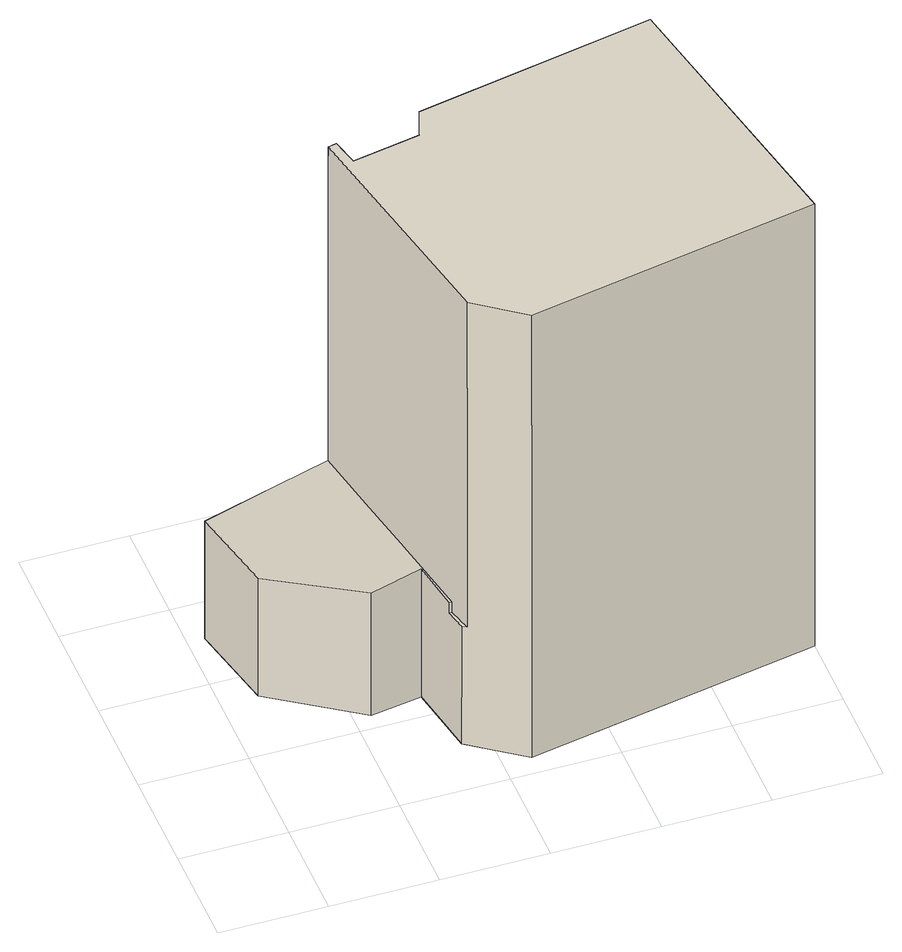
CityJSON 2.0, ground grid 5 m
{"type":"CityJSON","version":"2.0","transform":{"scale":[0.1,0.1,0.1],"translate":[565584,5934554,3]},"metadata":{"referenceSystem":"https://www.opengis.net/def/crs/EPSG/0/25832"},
"CityObjects":{
"building1":{"type":"Building","attributes":{"Gemeindeschluessel":"02100108","Geometrietyp2DReferenz":"3000","measuredHeight":25.16,"function":"31001_2310","roofType":"1000","storeysAboveGround":5},"address":[{"Country":"Germany","Locality":"Hamburg","ThoroughfareName":"Colonnaden","ThoroughfareNumber":"21"}],"geometry":[{"type":"Solid","lod":"2","boundaries":[[[[0,1,2,3,4,5,6]],[[7,8,9,10]],[[9,4,3,10]],[[11,2,1,12]],[[12,1,0,13]],[[13,0,6,14]],[[15,16,17,18]],[[18,17,19,20]],[[20,19,21,22]],[[22,21,23,24]],[[24,23,25,26]],[[27,28,11,12,13,14,15,18,20,22,24,26]],[[28,27,29,30,8,7]],[[31,5,4,9,8,30]],[[29,27,26,25]],[[11,28,7,10,3,2]],[[15,14,6,5,31,16]],[[29,25,23,21,19,17,16,31,30]]]]}]}
},
"vertices":[
[17,86,72],[58,58,75],[82,62,78],[86,38,78],[87,38,78],[68,140,78],[8,128,72],[88,28,72],[90,27,72],[87,38,72],[86,38,72],[82,62,5],[58,58,5],[17,86,5],[8,128,5],[72,141,5],[72,141,257],[75,128,257],[75,128,5],[107,134,257],[107,134,5],[112,148,257],[112,148,5],[224,170,257],[224,170,5],[250,36,257],[250,36,5],[113,10,5],[88,28,5],[113,10,257],[90,27,257],[68,140,257]
]}
